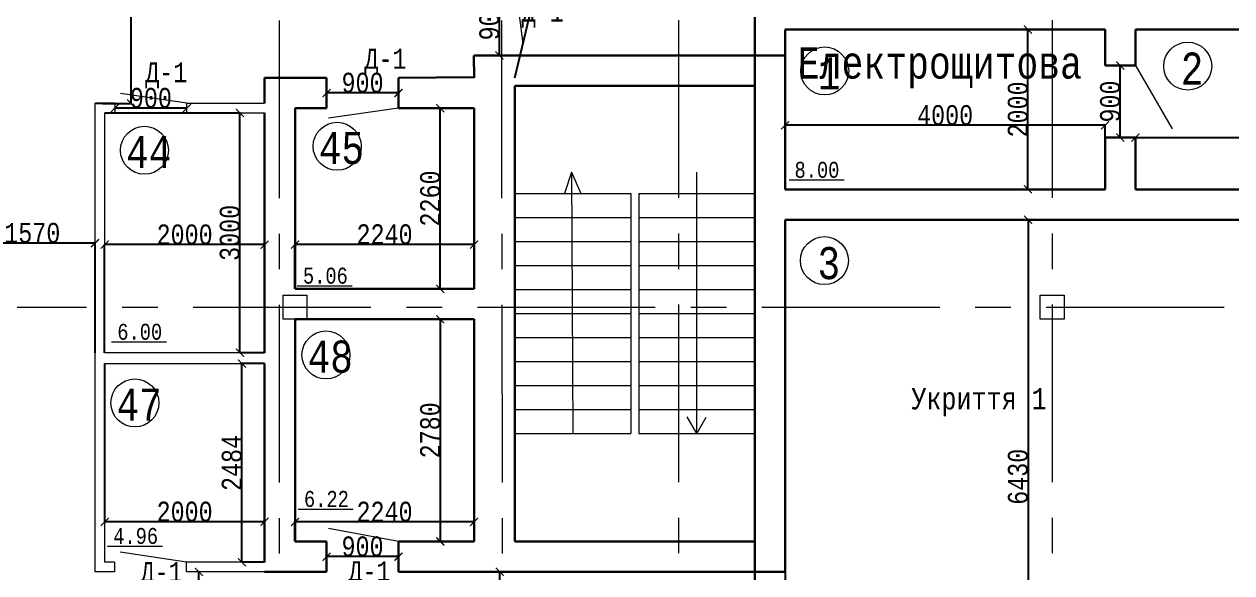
# Model space of a CAD drawing. Header units: millimetres. Extents: x -689206 to 4969298, y -1019800 to 703299.
# Drawn here: x 1072495 to 1087598, y -629699 to -622835 of the extents above; entities that cross this region are included whole.
import ezdxf

# ---------------------------------------------------------------- set-up
doc = ezdxf.new("R2010")
doc.units = ezdxf.units.MM
doc.linetypes.add('JIS_02_4.0', pattern=[5.5, 4, -1.5])
doc.linetypes.add('осеваяX2', pattern=[101.6, 63.5, -12.7, 12.7, -12.7])
for name, color, linetype, lineweight in [('ПЕРЕГОРОДКИ', 252, 'Continuous', 9), ('РАЗМЕРЫ', 7, 'Continuous', 9), ('сваи', 7, 'JIS_02_4.0', 30), ('стены', 7, 'Continuous', 20)]:
    doc.layers.add(name, color=color, linetype=linetype, lineweight=lineweight)
doc.layers.add('четотам', color=7, linetype='Continuous')
doc.styles.add('Аннотативный', font='isocteur.ttf', dxfattribs={"width": 0.7, "height": 250})
doc.dimstyles.new('Аннотативный', dxfattribs={"dimscale": 0, "dimtxt": 250, "dimasz": 100, "dimexe": 1.25, "dimexo": 0.625, "dimtad": 1, "dimdec": 0, "dimtxsty": 'Аннотативный', "dimblk": 'ARCHTICK', "dimcen": 2.5, "dimadec": 0, "dimazin": 0, "dimtfac": 1, "dimtdec": 0, "dimtmove": 0, "dimatfit": 3, "dimfxl": 1, "dimarcsym": 0})

# ---------------------------------------------------------------- blocks, each defined once
blk = doc.blocks.new('_ArchTick')
at = {"color": 0, "linetype": 'ByBlock', "const_width": 0.15}
blk.add_lwpolyline([(-0.5, -0.5), (0.5, 0.5)], dxfattribs=at)
blk = doc.blocks.new('*D5357')
at = {"layer": 'Defpoints', "color": 0, "lineweight": 30, "transparency": 16777216}
for p in [(1075219, -627082), (1075502, -627082), (1075502, -629566)]:
    blk.add_point(p, dxfattribs=at)
at = {"layer": 'стены', "color": 0, "lineweight": -2, "transparency": 16777216}
for p, q in [((1075502, -627082), (1075218, -627082)), ((1075219, -629566), (1075219, -627082)), ((1075502, -629566), (1075218, -629566))]:
    blk.add_line(p, q, dxfattribs=at)
at = {"layer": 'стены', "color": 0, "lineweight": -2, "transparency": 16777216, "xscale": 100, "yscale": 100, "zscale": 100}
for p, rotation in [((1075219, -627082), 90), ((1075219, -629566), 270)]:
    blk.add_blockref('_ArchTick', p, dxfattribs=dict(at, rotation=rotation))
at = {"layer": 'стены', "color": 0, "lineweight": 5, "transparency": 16777216, "insert": (1075093, -628324), "char_height": 250, "attachment_point": 5, "rotation": 90, "style": 'Аннотативный'}
blk.add_mtext('2484', dxfattribs=at)
blk = doc.blocks.new('*D5358')
at = {"layer": 'Defpoints', "color": 0, "lineweight": 30, "transparency": 16777216}
for p in [(1073630, -623946), (1075194, -623946), (1075502, -626946)]:
    blk.add_point(p, dxfattribs=at)
at = {"layer": 'стены', "color": 0, "lineweight": -2, "transparency": 16777216}
for p, q in [((1073631, -623946), (1075195, -623946)), ((1075194, -626946), (1075194, -623946)), ((1075502, -626946), (1075193, -626946))]:
    blk.add_line(p, q, dxfattribs=at)
at = {"layer": 'стены', "color": 0, "lineweight": -2, "transparency": 16777216, "xscale": 100, "yscale": 100, "zscale": 100}
for p, rotation in [((1075194, -623946), 90), ((1075194, -626946), 270)]:
    blk.add_blockref('_ArchTick', p, dxfattribs=dict(at, rotation=rotation))
at = {"layer": 'стены', "color": 0, "lineweight": 5, "transparency": 16777216, "insert": (1075068, -625446), "char_height": 250, "attachment_point": 5, "rotation": 90, "style": 'Аннотативный'}
blk.add_mtext('3000', dxfattribs=at)
blk = doc.blocks.new('*D5359')
at = {"layer": 'Defpoints', "color": 0, "lineweight": 30, "transparency": 16777216}
for p in [(1073502, -625593), (1073502, -626946), (1075502, -626946)]:
    blk.add_point(p, dxfattribs=at)
at = {"layer": 'стены', "color": 0, "lineweight": -2, "transparency": 16777216}
for p, q in [((1073502, -626945), (1073502, -625592)), ((1075502, -625593), (1073502, -625593)), ((1075502, -626945), (1075502, -625592))]:
    blk.add_line(p, q, dxfattribs=at)
at = {"layer": 'стены', "color": 0, "lineweight": -2, "transparency": 16777216, "xscale": 100, "yscale": 100, "zscale": 100, "rotation": 180}
blk.add_blockref('_ArchTick', (1073502, -625593), dxfattribs=at)
at = {"layer": 'стены', "color": 0, "lineweight": -2, "transparency": 16777216, "xscale": 100, "yscale": 100, "zscale": 100}
blk.add_blockref('_ArchTick', (1075502, -625593), dxfattribs=at)
at = {"layer": 'стены', "color": 0, "lineweight": 5, "transparency": 16777216, "insert": (1074502, -625468), "char_height": 250, "attachment_point": 5, "style": 'Аннотативный'}
blk.add_mtext('2000', dxfattribs=at)
blk = doc.blocks.new('*D5347')
at = {"layer": 'Defpoints', "color": 0, "lineweight": 30, "transparency": 16777216}
for p in [(1071812, -625574), (1071812, -626946), (1073382, -626946)]:
    blk.add_point(p, dxfattribs=at)
at = {"layer": 'стены', "color": 0, "lineweight": -2, "transparency": 16777216}
for p, q in [((1071812, -626945), (1071812, -625573)), ((1073382, -625574), (1071812, -625574)), ((1073382, -626945), (1073382, -625573))]:
    blk.add_line(p, q, dxfattribs=at)
at = {"layer": 'стены', "color": 0, "lineweight": -2, "transparency": 16777216, "xscale": 100, "yscale": 100, "zscale": 100, "rotation": 180}
blk.add_blockref('_ArchTick', (1071812, -625574), dxfattribs=at)
at = {"layer": 'стены', "color": 0, "lineweight": -2, "transparency": 16777216, "xscale": 100, "yscale": 100, "zscale": 100}
blk.add_blockref('_ArchTick', (1073382, -625574), dxfattribs=at)
at = {"layer": 'стены', "color": 0, "lineweight": 5, "transparency": 16777216, "insert": (1072597, -625448), "char_height": 250, "attachment_point": 5, "style": 'Аннотативный'}
blk.add_mtext('1570', dxfattribs=at)
blk = doc.blocks.new('*D5349')
at = {"layer": 'Defpoints', "color": 0, "lineweight": 30, "transparency": 16777216}
for p in [(1078442, -629686), (1078442, -629686), (1078442, -630586)]:
    blk.add_point(p, dxfattribs=at)
at = {"layer": 'стены', "color": 0, "lineweight": -2, "transparency": 16777216}
for p, q in [((1078442, -630586), (1078442, -629686)), ((1078443, -629686), (1078443, -629686)), ((1078443, -630586), (1078443, -630586))]:
    blk.add_line(p, q, dxfattribs=at)
at = {"layer": 'стены', "color": 0, "lineweight": -2, "transparency": 16777216, "xscale": 100, "yscale": 100, "zscale": 100}
for p, rotation in [((1078442, -629686), 90), ((1078442, -630586), 270)]:
    blk.add_blockref('_ArchTick', p, dxfattribs=dict(at, rotation=rotation))
at = {"layer": 'стены', "color": 0, "lineweight": 5, "transparency": 16777216, "insert": (1078317, -630136), "char_height": 250, "attachment_point": 5, "rotation": 90, "style": 'Аннотативный'}
blk.add_mtext('900', dxfattribs=at)
blk = doc.blocks.new('*D5365')
at = {"layer": 'Defpoints', "color": 0, "lineweight": 30, "transparency": 16777216}
for p in [(1074681, -629686), (1074681, -629686), (1074681, -633833)]:
    blk.add_point(p, dxfattribs=at)
at = {"layer": 'РАЗМЕРЫ', "color": 0, "lineweight": -2, "transparency": 16777216}
for p, q in [((1074681, -629686), (1074682, -629686)), ((1074681, -633833), (1074681, -629686)), ((1074681, -633833), (1074682, -633833))]:
    blk.add_line(p, q, dxfattribs=at)
at = {"layer": 'РАЗМЕРЫ', "color": 0, "lineweight": -2, "transparency": 16777216, "xscale": 100, "yscale": 100, "zscale": 100}
for p, rotation in [((1074681, -629686), 90), ((1074681, -633833), 270)]:
    blk.add_blockref('_ArchTick', p, dxfattribs=dict(at, rotation=rotation))
at = {"layer": 'РАЗМЕРЫ', "color": 0, "lineweight": 5, "transparency": 16777216, "insert": (1074555, -631759), "char_height": 250, "attachment_point": 5, "rotation": 90, "style": 'Аннотативный'}
blk.add_mtext('4147', dxfattribs=at)
blk = doc.blocks.new('*D5395')
at = {"layer": 'Defpoints', "color": 0, "lineweight": 30, "transparency": 16777216}
for p in [(1073474, -619076), (1073832, -619076), (1073474, -623826)]:
    blk.add_point(p, dxfattribs=at)
at = {"layer": 'ПЕРЕГОРОДКИ', "color": 0, "lineweight": -2, "transparency": 16777216}
for p, q in [((1073475, -619076), (1073833, -619076)), ((1073832, -623826), (1073832, -619076)), ((1073475, -623826), (1073833, -623826))]:
    blk.add_line(p, q, dxfattribs=at)
at = {"layer": 'ПЕРЕГОРОДКИ', "color": 0, "lineweight": -2, "transparency": 16777216, "xscale": 100, "yscale": 100, "zscale": 100}
for p, rotation in [((1073832, -619076), 90), ((1073832, -623826), 270)]:
    blk.add_blockref('_ArchTick', p, dxfattribs=dict(at, rotation=rotation))
at = {"layer": 'ПЕРЕГОРОДКИ', "color": 0, "lineweight": 5, "transparency": 16777216, "insert": (1073706, -621374), "char_height": 250, "attachment_point": 5, "rotation": 90, "style": 'Аннотативный'}
blk.add_mtext('4750', dxfattribs=at)
blk = doc.blocks.new('*D5420')
at = {"layer": 'Defpoints', "color": 0, "linetype": 'ByBlock', "lineweight": 30, "transparency": 16777216}
for p in [(1076277, -629496), (1076277, -629496), (1077177, -629496)]:
    blk.add_point(p, dxfattribs=at)
at = {"layer": 'ПЕРЕГОРОДКИ', "color": 0, "linetype": 'ByBlock', "lineweight": -2, "transparency": 16777216}
for p, q in [((1076277, -629495), (1076277, -629494)), ((1077177, -629496), (1076277, -629496)), ((1077177, -629495), (1077177, -629494))]:
    blk.add_line(p, q, dxfattribs=at)
at = {"layer": 'ПЕРЕГОРОДКИ', "color": 0, "linetype": 'ByBlock', "lineweight": -2, "transparency": 16777216, "xscale": 100, "yscale": 100, "zscale": 100, "rotation": 180}
blk.add_blockref('_ArchTick', (1076277, -629496), dxfattribs=at)
at = {"layer": 'ПЕРЕГОРОДКИ', "color": 0, "linetype": 'ByBlock', "lineweight": -2, "transparency": 16777216, "xscale": 100, "yscale": 100, "zscale": 100}
blk.add_blockref('_ArchTick', (1077177, -629496), dxfattribs=at)
at = {"layer": 'ПЕРЕГОРОДКИ', "color": 0, "linetype": 'ByBlock', "lineweight": 13, "transparency": 16777216, "insert": (1076727, -629370), "char_height": 250, "attachment_point": 5, "style": 'Аннотативный'}
blk.add_mtext('900', dxfattribs=at)
blk = doc.blocks.new('*D5421')
at = {"layer": 'Defpoints', "color": 0, "linetype": 'ByBlock', "lineweight": 30, "transparency": 16777216}
for p in [(1076277, -623696), (1076277, -623696), (1077177, -623696)]:
    blk.add_point(p, dxfattribs=at)
at = {"layer": 'ПЕРЕГОРОДКИ', "color": 0, "linetype": 'ByBlock', "lineweight": -2, "transparency": 16777216}
for p, q in [((1076277, -623695), (1076277, -623694)), ((1077177, -623696), (1076277, -623696)), ((1077177, -623695), (1077177, -623694))]:
    blk.add_line(p, q, dxfattribs=at)
at = {"layer": 'ПЕРЕГОРОДКИ', "color": 0, "linetype": 'ByBlock', "lineweight": -2, "transparency": 16777216, "xscale": 100, "yscale": 100, "zscale": 100, "rotation": 180}
blk.add_blockref('_ArchTick', (1076277, -623696), dxfattribs=at)
at = {"layer": 'ПЕРЕГОРОДКИ', "color": 0, "linetype": 'ByBlock', "lineweight": -2, "transparency": 16777216, "xscale": 100, "yscale": 100, "zscale": 100}
blk.add_blockref('_ArchTick', (1077177, -623696), dxfattribs=at)
at = {"layer": 'ПЕРЕГОРОДКИ', "color": 0, "linetype": 'ByBlock', "lineweight": 5, "transparency": 16777216, "insert": (1076727, -623570), "char_height": 250, "attachment_point": 5, "style": 'Аннотативный'}
blk.add_mtext('900', dxfattribs=at)
blk = doc.blocks.new('*D5386')
at = {"layer": 'Defpoints', "color": 0, "linetype": 'ByBlock', "lineweight": 30, "transparency": 16777216}
for p in [(1073502, -627082), (1075502, -627082), (1073502, -629061)]:
    blk.add_point(p, dxfattribs=at)
at = {"layer": 'РАЗМЕРЫ', "color": 0, "linetype": 'ByBlock', "lineweight": -2, "transparency": 16777216}
for p, q in [((1073502, -627082), (1073502, -629062)), ((1075502, -627082), (1075502, -629062)), ((1075502, -629061), (1073502, -629061))]:
    blk.add_line(p, q, dxfattribs=at)
at = {"layer": 'РАЗМЕРЫ', "color": 0, "linetype": 'ByBlock', "lineweight": -2, "transparency": 16777216, "xscale": 100, "yscale": 100, "zscale": 100, "rotation": 180}
blk.add_blockref('_ArchTick', (1073502, -629061), dxfattribs=at)
at = {"layer": 'РАЗМЕРЫ', "color": 0, "linetype": 'ByBlock', "lineweight": -2, "transparency": 16777216, "xscale": 100, "yscale": 100, "zscale": 100}
blk.add_blockref('_ArchTick', (1075502, -629061), dxfattribs=at)
at = {"layer": 'РАЗМЕРЫ', "color": 0, "linetype": 'ByBlock', "lineweight": 5, "transparency": 16777216, "insert": (1074502, -628935), "char_height": 250, "attachment_point": 5, "style": 'Аннотативный'}
blk.add_mtext('2000', dxfattribs=at)
blk = doc.blocks.new('*D5387')
at = {"layer": 'Defpoints', "color": 0, "linetype": 'ByBlock', "lineweight": 30, "transparency": 16777216}
for p in [(1073630, -623886), (1073630, -623886), (1074530, -623886)]:
    blk.add_point(p, dxfattribs=at)
at = {"layer": 'РАЗМЕРЫ', "color": 0, "linetype": 'ByBlock', "lineweight": -2, "transparency": 16777216}
for p, q in [((1073630, -623885), (1073630, -623884)), ((1074530, -623886), (1073630, -623886)), ((1074530, -623885), (1074530, -623884))]:
    blk.add_line(p, q, dxfattribs=at)
at = {"layer": 'РАЗМЕРЫ', "color": 0, "linetype": 'ByBlock', "lineweight": -2, "transparency": 16777216, "xscale": 100, "yscale": 100, "zscale": 100, "rotation": 180}
blk.add_blockref('_ArchTick', (1073630, -623886), dxfattribs=at)
at = {"layer": 'РАЗМЕРЫ', "color": 0, "linetype": 'ByBlock', "lineweight": -2, "transparency": 16777216, "xscale": 100, "yscale": 100, "zscale": 100}
blk.add_blockref('_ArchTick', (1074530, -623886), dxfattribs=at)
at = {"layer": 'РАЗМЕРЫ', "color": 0, "linetype": 'ByBlock', "lineweight": 5, "transparency": 16777216, "insert": (1074080, -623760), "char_height": 250, "attachment_point": 5, "style": 'Аннотативный'}
blk.add_mtext('900', dxfattribs=at)
blk = doc.blocks.new('*D5449')
at = {"layer": 'Defpoints', "color": 0, "linetype": 'ByBlock', "lineweight": 30, "ltscale": 35, "transparency": 16777216}
for p in [(1078439, -622326), (1078509, -622326), (1078469, -623226)]:
    blk.add_point(p, dxfattribs=at)
at = {"layer": 'сваи', "color": 0, "linetype": 'ByBlock', "lineweight": -2, "ltscale": 35, "transparency": 16777216}
for p, q in [((1078509, -622326), (1078438, -622326)), ((1078439, -623226), (1078439, -622326)), ((1078469, -623226), (1078438, -623226))]:
    blk.add_line(p, q, dxfattribs=at)
at = {"layer": 'сваи', "color": 0, "linetype": 'ByBlock', "lineweight": -2, "ltscale": 35, "transparency": 16777216, "xscale": 100, "yscale": 100, "zscale": 100}
for p, rotation in [((1078439, -622326), 90), ((1078439, -623226), 270)]:
    blk.add_blockref('_ArchTick', p, dxfattribs=dict(at, rotation=rotation))
at = {"layer": 'сваи', "color": 0, "linetype": 'ByBlock', "lineweight": 5, "ltscale": 35, "transparency": 16777216, "insert": (1078314, -622776), "char_height": 250, "attachment_point": 5, "rotation": 90, "style": 'Аннотативный'}
blk.add_mtext('900', dxfattribs=at)
blk = doc.blocks.new('*D5452')
at = {"layer": 'Defpoints', "color": 0, "linetype": 'ByBlock', "lineweight": 30, "ltscale": 35, "transparency": 16777216}
for p in [(1077699, -623886), (1078122, -623886), (1078122, -626146)]:
    blk.add_point(p, dxfattribs=at)
at = {"layer": 'РАЗМЕРЫ', "color": 0, "linetype": 'ByBlock', "lineweight": -2, "ltscale": 35, "transparency": 16777216}
for p, q in [((1078122, -623886), (1077698, -623886)), ((1077699, -626146), (1077699, -623886)), ((1078122, -626146), (1077698, -626146))]:
    blk.add_line(p, q, dxfattribs=at)
at = {"layer": 'РАЗМЕРЫ', "color": 0, "linetype": 'ByBlock', "lineweight": -2, "ltscale": 35, "transparency": 16777216, "xscale": 100, "yscale": 100, "zscale": 100}
for p, rotation in [((1077699, -623886), 90), ((1077699, -626146), 270)]:
    blk.add_blockref('_ArchTick', p, dxfattribs=dict(at, rotation=rotation))
at = {"layer": 'РАЗМЕРЫ', "color": 0, "linetype": 'ByBlock', "lineweight": 5, "ltscale": 35, "transparency": 16777216, "insert": (1077574, -625016), "char_height": 250, "attachment_point": 5, "rotation": 90, "style": 'Аннотативный'}
blk.add_mtext('2260', dxfattribs=at)
blk = doc.blocks.new('*D5453')
at = {"layer": 'Defpoints', "color": 0, "linetype": 'ByBlock', "lineweight": 30, "ltscale": 35, "transparency": 16777216}
for p in [(1075882, -625592), (1075882, -626146), (1078122, -626146)]:
    blk.add_point(p, dxfattribs=at)
at = {"layer": 'РАЗМЕРЫ', "color": 0, "linetype": 'ByBlock', "lineweight": -2, "ltscale": 35, "transparency": 16777216}
for p, q in [((1075882, -626145), (1075882, -625591)), ((1078122, -625592), (1075882, -625592)), ((1078122, -626145), (1078122, -625591))]:
    blk.add_line(p, q, dxfattribs=at)
at = {"layer": 'РАЗМЕРЫ', "color": 0, "linetype": 'ByBlock', "lineweight": -2, "ltscale": 35, "transparency": 16777216, "xscale": 100, "yscale": 100, "zscale": 100, "rotation": 180}
blk.add_blockref('_ArchTick', (1075882, -625592), dxfattribs=at)
at = {"layer": 'РАЗМЕРЫ', "color": 0, "linetype": 'ByBlock', "lineweight": -2, "ltscale": 35, "transparency": 16777216, "xscale": 100, "yscale": 100, "zscale": 100}
blk.add_blockref('_ArchTick', (1078122, -625592), dxfattribs=at)
at = {"layer": 'РАЗМЕРЫ', "color": 0, "linetype": 'ByBlock', "lineweight": 5, "ltscale": 35, "transparency": 16777216, "insert": (1077002, -625466), "char_height": 250, "attachment_point": 5, "style": 'Аннотативный'}
blk.add_mtext('2240', dxfattribs=at)
blk = doc.blocks.new('*D5454')
at = {"layer": 'Defpoints', "color": 0, "linetype": 'ByBlock', "lineweight": 30, "ltscale": 35, "transparency": 16777216}
for p in [(1075882, -629062), (1075882, -629306), (1078122, -629306)]:
    blk.add_point(p, dxfattribs=at)
at = {"layer": 'РАЗМЕРЫ', "color": 0, "linetype": 'ByBlock', "lineweight": -2, "ltscale": 35, "transparency": 16777216}
for p, q in [((1075882, -629305), (1075882, -629061)), ((1078122, -629062), (1075882, -629062)), ((1078122, -629305), (1078122, -629061))]:
    blk.add_line(p, q, dxfattribs=at)
at = {"layer": 'РАЗМЕРЫ', "color": 0, "linetype": 'ByBlock', "lineweight": -2, "ltscale": 35, "transparency": 16777216, "xscale": 100, "yscale": 100, "zscale": 100, "rotation": 180}
blk.add_blockref('_ArchTick', (1075882, -629062), dxfattribs=at)
at = {"layer": 'РАЗМЕРЫ', "color": 0, "linetype": 'ByBlock', "lineweight": -2, "ltscale": 35, "transparency": 16777216, "xscale": 100, "yscale": 100, "zscale": 100}
blk.add_blockref('_ArchTick', (1078122, -629062), dxfattribs=at)
at = {"layer": 'РАЗМЕРЫ', "color": 0, "linetype": 'ByBlock', "lineweight": 5, "ltscale": 35, "transparency": 16777216, "insert": (1077002, -628936), "char_height": 250, "attachment_point": 5, "style": 'Аннотативный'}
blk.add_mtext('2240', dxfattribs=at)
blk = doc.blocks.new('*D5455')
at = {"layer": 'Defpoints', "color": 0, "linetype": 'ByBlock', "lineweight": 30, "ltscale": 35, "transparency": 16777216}
for p in [(1078122, -626526), (1077699, -629306), (1078122, -629306)]:
    blk.add_point(p, dxfattribs=at)
at = {"layer": 'РАЗМЕРЫ', "color": 0, "linetype": 'ByBlock', "lineweight": -2, "ltscale": 35, "transparency": 16777216}
for p, q in [((1078122, -626526), (1077698, -626526)), ((1077699, -626526), (1077699, -629306)), ((1078122, -629306), (1077698, -629306))]:
    blk.add_line(p, q, dxfattribs=at)
at = {"layer": 'РАЗМЕРЫ', "color": 0, "linetype": 'ByBlock', "lineweight": -2, "ltscale": 35, "transparency": 16777216, "xscale": 100, "yscale": 100, "zscale": 100}
for p, rotation in [((1077699, -626526), 90), ((1077699, -629306), 270)]:
    blk.add_blockref('_ArchTick', p, dxfattribs=dict(at, rotation=rotation))
at = {"layer": 'РАЗМЕРЫ', "color": 0, "linetype": 'ByBlock', "lineweight": 5, "ltscale": 35, "transparency": 16777216, "insert": (1077574, -627916), "char_height": 250, "attachment_point": 5, "rotation": 90, "style": 'Аннотативный'}
blk.add_mtext('2780', dxfattribs=at)
blk = doc.blocks.new('*D5514')
at = {"layer": 'Defpoints', "color": 0, "lineweight": 5, "ltscale": 35, "transparency": 16777216}
for p in [(1086634, -625282), (1085050, -631712), (1086634, -631712)]:
    blk.add_point(p, dxfattribs=at)
at = {"layer": 'РАЗМЕРЫ', "color": 0, "lineweight": -2, "ltscale": 35, "transparency": 16777216}
for p, q in [((1086633, -625282), (1085048, -625282)), ((1085050, -625282), (1085050, -631712)), ((1086633, -631712), (1085048, -631712))]:
    blk.add_line(p, q, dxfattribs=at)
at = {"layer": 'РАЗМЕРЫ', "color": 0, "lineweight": -2, "ltscale": 35, "transparency": 16777216, "xscale": 100, "yscale": 100, "zscale": 100}
for p, rotation in [((1085050, -625282), 90), ((1085050, -631712), 270)]:
    blk.add_blockref('_ArchTick', p, dxfattribs=dict(at, rotation=rotation))
at = {"layer": 'РАЗМЕРЫ', "color": 0, "lineweight": 5, "ltscale": 35, "transparency": 16777216, "insert": (1084924, -628497), "char_height": 250, "attachment_point": 5, "rotation": 90, "style": 'Аннотативный'}
blk.add_mtext('6430', dxfattribs=at)
blk = doc.blocks.new('*D5515')
at = {"layer": 'Defpoints', "color": 0, "lineweight": 5, "ltscale": 35, "transparency": 16777216}
for p in [(1082012, -628813), (1089512, -628813), (1082012, -630833)]:
    blk.add_point(p, dxfattribs=at)
at = {"layer": 'РАЗМЕРЫ', "color": 0, "lineweight": -2, "ltscale": 35, "transparency": 16777216}
for p, q in [((1082012, -628814), (1082012, -630835)), ((1089512, -628814), (1089512, -630835)), ((1089512, -630833), (1082012, -630833))]:
    blk.add_line(p, q, dxfattribs=at)
at = {"layer": 'РАЗМЕРЫ', "color": 0, "lineweight": -2, "ltscale": 35, "transparency": 16777216, "xscale": 100, "yscale": 100, "zscale": 100, "rotation": 180}
blk.add_blockref('_ArchTick', (1082012, -630833), dxfattribs=at)
at = {"layer": 'РАЗМЕРЫ', "color": 0, "lineweight": -2, "ltscale": 35, "transparency": 16777216, "xscale": 100, "yscale": 100, "zscale": 100}
blk.add_blockref('_ArchTick', (1089512, -630833), dxfattribs=at)
at = {"layer": 'РАЗМЕРЫ', "color": 0, "lineweight": 5, "ltscale": 35, "transparency": 16777216, "insert": (1085762, -630708), "char_height": 250, "attachment_point": 5, "style": 'Аннотативный'}
blk.add_mtext('7500', dxfattribs=at)
blk = doc.blocks.new('*D5516')
at = {"layer": 'Defpoints', "color": 0, "lineweight": 5, "ltscale": 35, "transparency": 16777216}
for p in [(1085048, -622902), (1085060, -622902), (1085060, -624902)]:
    blk.add_point(p, dxfattribs=at)
at = {"layer": 'РАЗМЕРЫ', "color": 0, "lineweight": -2, "ltscale": 35, "transparency": 16777216}
for p, q in [((1085059, -622902), (1085047, -622902)), ((1085048, -624902), (1085048, -622902)), ((1085059, -624902), (1085047, -624902))]:
    blk.add_line(p, q, dxfattribs=at)
at = {"layer": 'РАЗМЕРЫ', "color": 0, "lineweight": -2, "ltscale": 35, "transparency": 16777216, "xscale": 100, "yscale": 100, "zscale": 100}
for p, rotation in [((1085048, -622902), 90), ((1085048, -624902), 270)]:
    blk.add_blockref('_ArchTick', p, dxfattribs=dict(at, rotation=rotation))
at = {"layer": 'РАЗМЕРЫ', "color": 0, "lineweight": 5, "ltscale": 35, "transparency": 16777216, "insert": (1084923, -623902), "char_height": 250, "attachment_point": 5, "rotation": 90, "style": 'Аннотативный'}
blk.add_mtext('2000', dxfattribs=at)
blk = doc.blocks.new('*D5517')
at = {"layer": 'Defpoints', "color": 0, "lineweight": 5, "ltscale": 35, "transparency": 16777216}
for p in [(1082012, -624100), (1082012, -624902), (1086012, -624902)]:
    blk.add_point(p, dxfattribs=at)
at = {"layer": 'РАЗМЕРЫ', "color": 0, "lineweight": -2, "ltscale": 35, "transparency": 16777216}
for p, q in [((1082012, -624901), (1082012, -624099)), ((1086012, -624100), (1082012, -624100)), ((1086012, -624901), (1086012, -624099))]:
    blk.add_line(p, q, dxfattribs=at)
at = {"layer": 'РАЗМЕРЫ', "color": 0, "lineweight": -2, "ltscale": 35, "transparency": 16777216, "xscale": 100, "yscale": 100, "zscale": 100, "rotation": 180}
blk.add_blockref('_ArchTick', (1082012, -624100), dxfattribs=at)
at = {"layer": 'РАЗМЕРЫ', "color": 0, "lineweight": -2, "ltscale": 35, "transparency": 16777216, "xscale": 100, "yscale": 100, "zscale": 100}
blk.add_blockref('_ArchTick', (1086012, -624100), dxfattribs=at)
at = {"layer": 'РАЗМЕРЫ', "color": 0, "lineweight": 5, "ltscale": 35, "transparency": 16777216, "insert": (1084012, -623975), "char_height": 250, "attachment_point": 5, "style": 'Аннотативный'}
blk.add_mtext('4000', dxfattribs=at)
blk = doc.blocks.new('*D5518')
at = {"layer": 'Defpoints', "color": 0, "lineweight": 5, "ltscale": 35, "transparency": 16777216}
for p in [(1098258, -623353), (1086392, -624253), (1098258, -624253)]:
    blk.add_point(p, dxfattribs=at)
at = {"layer": 'РАЗМЕРЫ', "color": 0, "lineweight": -2, "ltscale": 35, "transparency": 16777216}
for p, q in [((1098258, -623354), (1098258, -624255)), ((1086392, -624253), (1086392, -624252)), ((1086392, -624253), (1098258, -624253))]:
    blk.add_line(p, q, dxfattribs=at)
at = {"layer": 'РАЗМЕРЫ', "color": 0, "lineweight": -2, "ltscale": 35, "transparency": 16777216, "xscale": 100, "yscale": 100, "zscale": 100, "rotation": 180}
blk.add_blockref('_ArchTick', (1086392, -624253), dxfattribs=at)
at = {"layer": 'РАЗМЕРЫ', "color": 0, "lineweight": -2, "ltscale": 35, "transparency": 16777216, "xscale": 100, "yscale": 100, "zscale": 100}
blk.add_blockref('_ArchTick', (1098258, -624253), dxfattribs=at)
at = {"layer": 'РАЗМЕРЫ', "color": 0, "lineweight": 5, "ltscale": 35, "transparency": 16777216, "insert": (1092325, -624128), "char_height": 250, "attachment_point": 5, "style": 'Аннотативный'}
blk.add_mtext('11870', dxfattribs=at)
blk = doc.blocks.new('*D5536')
at = {"layer": 'Defpoints', "color": 0, "lineweight": 5, "ltscale": 35, "transparency": 16777216}
for p in [(1086202, -623353), (1086202, -623353), (1086202, -624253)]:
    blk.add_point(p, dxfattribs=at)
at = {"layer": 'РАЗМЕРЫ', "color": 0, "lineweight": -2, "ltscale": 35, "transparency": 16777216}
for p, q in [((1086202, -623353), (1086201, -623353)), ((1086202, -624253), (1086202, -623353)), ((1086202, -624253), (1086201, -624253))]:
    blk.add_line(p, q, dxfattribs=at)
at = {"layer": 'РАЗМЕРЫ', "color": 0, "lineweight": -2, "ltscale": 35, "transparency": 16777216, "xscale": 100, "yscale": 100, "zscale": 100}
for p, rotation in [((1086202, -623353), 90), ((1086202, -624253), 270)]:
    blk.add_blockref('_ArchTick', p, dxfattribs=dict(at, rotation=rotation))
at = {"layer": 'РАЗМЕРЫ', "color": 0, "lineweight": 5, "ltscale": 35, "transparency": 16777216, "insert": (1086077, -623803), "char_height": 250, "attachment_point": 5, "rotation": 90, "style": 'Аннотативный'}
blk.add_mtext('900', dxfattribs=at)

msp = doc.modelspace()

# ---------------------------------------------------------------- linework, layer by layer
at = {"layer": 'ПЕРЕГОРОДКИ', "color": 152, "linetype": 'ByBlock', "lineweight": 9, "true_color": 0x2776bb}
for p, q in [((1074529.9, -623825.6), (1073698.3, -623701.6)), ((1077177.3, -623885.6), (1076299.9, -624010.4)), ((1077177.3, -629305.6), (1076301.5, -629145)), ((1074526.9, -629565.6), (1073695.2, -629441.6))]:
    msp.add_line(p, q, dxfattribs=at)
at = {"layer": 'ПЕРЕГОРОДКИ', "color": 152, "linetype": 'ByBlock', "lineweight": 13, "true_color": 0x2776bb}
for p, q in [((1073629.9, -623825.6), (1073629.9, -623945.6)), ((1074529.9, -623945.6), (1074529.9, -623825.6)), ((1073626.9, -629565.6), (1073626.9, -629685.6)), ((1074526.9, -629685.6), (1074526.9, -629565.6))]:
    msp.add_line(p, q, dxfattribs=at)
at = {"layer": 'РАЗМЕРЫ', "color": 152, "linetype": 'осеваяX2', "lineweight": 5, "ltscale": 35, "true_color": 0x2776bb}
for p, q in [((1075682.2, -605010.3), (1075682.2, -654848)), ((1078434.3, -605010.3), (1078514.4, -654848)), ((1080678.3, -605006.7), (1080678.3, -654848)), ((1085352.3, -605006.7), (1085352.3, -654848)), ((1056829.5, -626375.7), (1123882.2, -626375.7))]:
    msp.add_line(p, q, dxfattribs=at)
at = {"layer": 'РАЗМЕРЫ', "lineweight": 30, "ltscale": 35}
for p, q in [((1081632.2, -632092), (1081632.2, -619142.1)), ((1081632.2, -632092), (1081632.2, -619522.1)), ((1086012.2, -622902.1), (1082012.2, -622902.1)), ((1082012.2, -622902.1), (1082012.2, -624902.1)), ((1086012.2, -623353.5), (1086012.2, -622902.1)), ((1086392.2, -623353.5), (1086392.2, -622902.1)), ((1086392.2, -623353.5), (1086012.2, -623353.5)), ((1086012.2, -624902.1), (1086012.2, -624253.5)), ((1086012.2, -624253.5), (1086392.2, -624253.5)), ((1086392.2, -624902.1), (1086392.2, -624253.5)), ((1086012.2, -624902.1), (1082012.2, -624902.1)), ((1086392.2, -624902.1), (1089700, -624902.1)), ((1086392.2, -625282.1), (1082012.2, -625282.1)), ((1082012.2, -625282.1), (1082012.2, -625952)), ((1082012.2, -625282.1), (1089512.2, -625282.1)), ((1086392.2, -625282.1), (1089512.2, -625282.1)), ((1082012.2, -626332), (1082012.2, -629332)), ((1082012.2, -626332), (1082012.2, -629332))]:
    msp.add_line(p, q, dxfattribs=at)
at = {"layer": 'РАЗМЕРЫ', "linetype": 'ByBlock', "lineweight": 30}
msp.add_line((1090672.2, -622902.1), (1086392.2, -622902.1), dxfattribs=at)
at = {"layer": 'РАЗМЕРЫ', "color": 152, "lineweight": 30, "ltscale": 150, "true_color": 0x2776bb}
for p, q in [((1082012.2, -623225.6), (1078629.5, -623225.6)), ((1082012.2, -623605.6), (1082012.2, -623225.6)), ((1081632.2, -623605.6), (1078632.2, -623605.6))]:
    msp.add_line(p, q, dxfattribs=at)
at = {"layer": 'РАЗМЕРЫ', "lineweight": 5, "ltscale": 35}
msp.add_line((1086392.2, -623353.5), (1086849.7, -624146), dxfattribs=at)
at = {"layer": 'РАЗМЕРЫ', "color": 152, "linetype": 'ByBlock', "lineweight": 20, "true_color": 0x2776bb}
for p, q in [((1078632.2, -623605.6), (1081632.2, -623605.6)), ((1078632.2, -623605.6), (1078632.2, -624955.6)), ((1081632.2, -624955.6), (1081632.2, -623605.6)), ((1078632.2, -624955.6), (1078632.2, -627955.6)), ((1081632.2, -625255.6), (1081632.2, -624955.6)), ((1081632.2, -624955.6), (1081632.2, -627955.6)), ((1078632.2, -627955.6), (1078632.2, -629305.6)), ((1081632.2, -629305.6), (1081632.2, -627955.6)), ((1078632.2, -629305.6), (1079663.6, -629305.6)), ((1078632.2, -629305.6), (1081632.2, -629305.6))]:
    msp.add_line(p, q, dxfattribs=at)
at = {"layer": 'РАЗМЕРЫ', "color": 152, "linetype": 'ByBlock', "lineweight": 30, "true_color": 0x2776bb}
for p, q in [((1081632.2, -623605.6), (1081632.2, -629305.6)), ((1082012.2, -624902.1), (1082012.2, -623605.6)), ((1082012.2, -629685.6), (1082012.2, -625282.1)), ((1078632.2, -629685.6), (1081632.2, -629685.6)), ((1081632.2, -629685.6), (1082012.2, -629685.6))]:
    msp.add_line(p, q, dxfattribs=at)
at = {"layer": 'РАЗМЕРЫ', "color": 152, "linetype": 'ByBlock', "lineweight": 15, "true_color": 0x2776bb}
for p, q in [((1079341.7, -624686.9), (1079253.2, -624955.6)), ((1079341.7, -624686.9), (1079357.2, -627955.6)), ((1079341.7, -624686.9), (1079456.2, -624955.6)), ((1080907.2, -627955.6), (1080907.2, -624686.9)), ((1078632.2, -624955.6), (1080082.2, -624955.6)), ((1080082.2, -624955.6), (1080082.2, -627955.6)), ((1080182.2, -624955.6), (1081632.2, -624955.6)), ((1080182.2, -624955.6), (1080182.2, -627955.6)), ((1078632.2, -625255.6), (1080082.2, -625255.6)), ((1080182.2, -625255.6), (1081632.2, -625255.6)), ((1078632.2, -625555.6), (1080082.2, -625555.6)), ((1080182.2, -625555.6), (1081632.2, -625555.6)), ((1078632.2, -625855.6), (1080082.2, -625855.6)), ((1080182.2, -625855.6), (1081632.2, -625855.6)), ((1078632.2, -626155.6), (1080082.2, -626155.6)), ((1080182.2, -626155.6), (1081632.2, -626155.6)), ((1078632.2, -626455.6), (1080082.2, -626455.6)), ((1080182.2, -626455.6), (1081632.2, -626455.6)), ((1078632.2, -626755.6), (1080082.2, -626755.6)), ((1080182.2, -626755.6), (1081632.2, -626755.6)), ((1078632.2, -627055.6), (1080082.2, -627055.6)), ((1080182.2, -627055.6), (1081632.2, -627055.6)), ((1078632.2, -627355.6), (1080082.2, -627355.6)), ((1080182.2, -627355.6), (1081632.2, -627355.6)), ((1078632.2, -627655.6), (1080082.2, -627655.6)), ((1080182.2, -627655.6), (1081632.2, -627655.6)), ((1080907.2, -627955.6), (1080786.2, -627746.1)), ((1080907.2, -627955.6), (1081026, -627749.8)), ((1078632.2, -627955.6), (1080082.2, -627955.6)), ((1080182.2, -627955.6), (1081632.2, -627955.6))]:
    msp.add_line(p, q, dxfattribs=at)
at = {"layer": 'РАЗМЕРЫ'}
msp.add_line((1082060.8, -624781.4), (1082750.1, -624781.4), dxfattribs=at)
at = {"layer": 'РАЗМЕРЫ', "color": 152, "true_color": 0x2776bb}
for p, q in [((1075908, -626108.5), (1076597.2, -626108.5)), ((1073586.3, -626810.1), (1074275.5, -626810.1)), ((1075921.1, -628901.2), (1076610.3, -628901.2)), ((1073535.5, -629364.3), (1074224.8, -629364.3))]:
    msp.add_line(p, q, dxfattribs=at)
at = {"layer": 'сваи', "color": 152, "linetype": 'ByBlock', "lineweight": 9, "ltscale": 35, "true_color": 0x2776bb}
msp.add_line((1078632.2, -622325.6), (1078733.2, -623078.6), dxfattribs=at)
at = {"layer": 'сваи', "color": 152, "linetype": 'ByBlock', "lineweight": 30, "ltscale": 35, "true_color": 0x2776bb}
for p, q in [((1078119.5, -623225.6), (1078122.2, -623505.6)), ((1078629.5, -623225.6), (1078122.2, -623225.6))]:
    msp.add_line(p, q, dxfattribs=at)
at = {"layer": 'стены', "color": 152, "lineweight": 25, "true_color": 0x2776bb}
for p, q in [((1078632.2, -623505.6), (1078834.1, -622651.5)), ((1073382.2, -623825.6), (1073629.9, -623825.6)), ((1073502.2, -623945.6), (1073629.9, -623945.6))]:
    msp.add_line(p, q, dxfattribs=at)
at = {"layer": 'стены', "color": 152, "lineweight": 30, "true_color": 0x2776bb}
for p, q in [((1075502.2, -623825.6), (1075502.2, -623505.6)), ((1076277.3, -623505.6), (1075502.2, -623505.6)), ((1076277.3, -623505.6), (1076277.3, -623885.6)), ((1078122.1, -623496.5), (1077177.3, -623505.6)), ((1077177.3, -623885.6), (1077177.3, -623505.6)), ((1078632.2, -623605.6), (1078632.2, -629305.6)), ((1075882.2, -626145.7), (1075882.2, -623885.6)), ((1076277.3, -623885.6), (1075882.2, -623885.6)), ((1078122.2, -623885.6), (1077177.3, -623885.6)), ((1078122.2, -626145.7), (1078122.2, -623885.6)), ((1075502.2, -626945.6), (1075502.2, -623945.6)), ((1075882.2, -626145.7), (1078122.2, -626145.7)), ((1075882.2, -629305.6), (1075882.2, -626525.7)), ((1075882.2, -626525.7), (1078122.2, -626525.7)), ((1078122.2, -629305.6), (1078122.2, -626525.7)), ((1075502.2, -629565.6), (1075502.2, -627081.7)), ((1076277.3, -629305.6), (1075882.2, -629305.6)), ((1076277.3, -629305.6), (1076277.3, -629685.6)), ((1078122.2, -629305.6), (1077177.3, -629305.6)), ((1077177.3, -629685.6), (1077177.3, -629305.6)), ((1081632.2, -629305.6), (1078632.2, -629305.6)), ((1076277.3, -629685.6), (1075502.2, -629685.6)), ((1078252.2, -629685.6), (1077177.3, -629685.6)), ((1078252.2, -629685.6), (1078632.2, -629685.6))]:
    msp.add_line(p, q, dxfattribs=at)
at = {"layer": 'стены', "color": 152, "lineweight": 13, "true_color": 0x2776bb}
for p, q in [((1073382.2, -626945.6), (1073382.2, -623825.6)), ((1074529.9, -623825.6), (1075502.2, -623825.6)), ((1073502.2, -626945.6), (1073502.2, -623945.6)), ((1074529.9, -623945.6), (1075502.2, -623945.6)), ((1073382.2, -629685.6), (1073382.2, -626945.6)), ((1075502.2, -626945.6), (1073502.2, -626945.6)), ((1073502.2, -629565.6), (1073502.2, -627081.7)), ((1073502.2, -627081.7), (1075502.2, -627081.7)), ((1073626.9, -629565.6), (1073502.2, -629565.6)), ((1075502.2, -629565.6), (1074526.9, -629565.6)), ((1073626.9, -629685.6), (1073382.2, -629685.6)), ((1075502.2, -629685.6), (1074526.9, -629685.6))]:
    msp.add_line(p, q, dxfattribs=at)
at = {"layer": 'стены', "color": 152, "lineweight": 20, "true_color": 0x2776bb}
for points in [[(1075732.2, -626225.7), (1076032.2, -626225.7), (1076032.2, -626525.7), (1075732.2, -626525.7)], [(1085202.3, -626225.7), (1085502.3, -626225.7), (1085502.3, -626525.7), (1085202.3, -626525.7)]]:
    msp.add_lwpolyline(points, close=True, dxfattribs=at)
at = {"layer": 'четотам', "lineweight": 13}
for centre in [(1082506.2, -623421), (1087045.5, -623360.2), (1082502.8, -625793.4)]:
    msp.add_circle(centre, 300, dxfattribs=at)
at = {"layer": 'четотам', "color": 152, "lineweight": 13, "true_color": 0x2776bb}
for centre in [(1073999.5, -624413.3), (1076409.5, -624363.3), (1076269.5, -626973.3), (1073879.5, -627573.3)]:
    msp.add_circle(centre, 300, dxfattribs=at)

# ---------------------------------------------------------------- texts
at = {"layer": 'РАЗМЕРЫ', "color": 152, "lineweight": 20, "ltscale": 150, "true_color": 0x2776bb, "char_height": 250, "width": 922.913, "attachment_point": 1, "style": 'Аннотативный'}
for insert in [(1078716.5, -622553.5), (1076749.5, -623142.8), (1074009.5, -623312.8), (1073949.5, -629562.8), (1076549.5, -629552.8)]:
    msp.add_mtext('Д-1', dxfattribs=dict(at, insert=insert))
at = {"layer": 'РАЗМЕРЫ', "color": 18, "lineweight": 13, "true_color": 0x000000, "attachment_point": 1, "style": 'Аннотативный'}
for s, insert, char_height, width in [('Електрощитова', (1082169.2, -623126.3), 389.779, 6593.194), ('Укриття 1', (1083590.1, -627386.4), 268.05, 4534.097)]:
    msp.add_mtext(s, dxfattribs=dict(at, insert=insert, char_height=char_height, width=width))
at = {"layer": 'РАЗМЕРЫ', "lineweight": 13, "ltscale": 150, "char_height": 401.1, "width": 1460, "attachment_point": 1, "style": 'Аннотативный'}
for s, insert in [('1', (1082420.4, -623251.2)), ('2', (1086959.6, -623190.4)), ('3', (1082417, -625623.6))]:
    msp.add_mtext(s, dxfattribs=dict(at, insert=insert))
at = {"layer": 'РАЗМЕРЫ', "color": 152, "lineweight": 13, "ltscale": 150, "true_color": 0x2776bb, "char_height": 401.1, "width": 1460, "attachment_point": 1, "style": 'Аннотативный'}
for s, insert in [('45', (1076181.5, -624183.4)), ('44', (1073771.5, -624233.4)), ('48', (1076041.5, -626793.4)), ('47', (1073651.5, -627393.4))]:
    msp.add_mtext(s, dxfattribs=dict(at, insert=insert))
at = {"layer": 'РАЗМЕРЫ', "insert": (1082129.1, -624557.4), "char_height": 200, "width": 656.117, "attachment_point": 1, "style": 'Аннотативный'}
msp.add_mtext('8.00', dxfattribs=at)
at = {"layer": 'РАЗМЕРЫ', "color": 152, "true_color": 0x2776bb, "char_height": 200, "width": 656.117, "attachment_point": 1, "style": 'Аннотативный'}
for s, insert in [('5.06', (1075981.6, -625881.5)), ('6.00', (1073659.9, -626583.1)), ('6.22', (1075994.6, -628674.2)), ('4.96', (1073609.1, -629137.3))]:
    msp.add_mtext(s, dxfattribs=dict(at, insert=insert))

# ---------------------------------------------------------------- dimensions: what is measured, and where the dimension line sits
at = {"layer": 'ПЕРЕГОРОДКИ', "color": 152, "lineweight": 5, "true_color": 0x2776bb}
dim = msp.add_linear_dim(base=(1073831.8, -619075.7), p1=(1073474.4, -623825.6), p2=(1073474.4, -619075.7), angle=90, dimstyle='Аннотативный', dxfattribs=at)
dim.commit()
dim.dimension.update_dxf_attribs({"geometry": '*D5395', "text_midpoint": (1073831.8, -621373.8), "dimtype": 161})
at = {"layer": 'ПЕРЕГОРОДКИ', "color": 152, "linetype": 'ByBlock', "lineweight": 5, "true_color": 0x2776bb}
dim = msp.add_linear_dim(base=(1076277.3, -623695.6), p1=(1077177.3, -623695.6), p2=(1076277.3, -623695.6), dimstyle='Аннотативный', dxfattribs=at)
dim.commit()
dim.dimension.update_dxf_attribs({"geometry": '*D5421', "text_midpoint": (1076727.3, -623570)})
at = {"layer": 'ПЕРЕГОРОДКИ', "color": 152, "linetype": 'ByBlock', "lineweight": 13, "true_color": 0x2776bb}
dim = msp.add_linear_dim(base=(1076277.3, -629495.6), p1=(1077177.3, -629495.6), p2=(1076277.3, -629495.6), dimstyle='Аннотативный', dxfattribs=at)
dim.commit()
dim.dimension.update_dxf_attribs({"geometry": '*D5420', "text_midpoint": (1076727.3, -629370)})
at = {"layer": 'РАЗМЕРЫ', "lineweight": 5, "ltscale": 35}
for base, p1, p2, picture, middle in [((1085048.3, -622902.1), (1085059.7, -624902.1), (1085059.7, -622902.1), '*D5516', (1084922.7, -623902.1)), ((1086202.2, -623353.5), (1086202.2, -624253.5), (1086202.2, -623353.5), '*D5536', (1086076.6, -623803.5)), ((1085049.6, -631712), (1086633.8, -625282.1), (1086633.8, -631712), '*D5514', (1084924, -628497))]:
    dim = msp.add_linear_dim(base=base, p1=p1, p2=p2, angle=90, dimstyle='Аннотативный', dxfattribs=at)
    dim.commit()
    dim.dimension.update_dxf_attribs({"geometry": picture, "text_midpoint": middle})
dim = msp.add_linear_dim(base=(1098257.8, -624253.5), p1=(1086392.2, -624253.5), p2=(1098257.8, -623353.5), text='11870', dimstyle='Аннотативный', dxfattribs=at)
dim.commit()
dim.dimension.update_dxf_attribs({"geometry": '*D5518', "text_midpoint": (1092325, -624127.9)})
at = {"layer": 'РАЗМЕРЫ', "color": 152, "linetype": 'ByBlock', "lineweight": 5, "true_color": 0x2776bb}
for base, p1, p2, picture, middle in [((1073629.9, -623885.6), (1074529.9, -623885.6), (1073629.9, -623885.6), '*D5387', (1074079.9, -623760)), ((1073502.2, -629060.6), (1075502.2, -627081.7), (1073502.2, -627081.7), '*D5386', (1074502.2, -628935))]:
    dim = msp.add_linear_dim(base=base, p1=p1, p2=p2, dimstyle='Аннотативный', dxfattribs=at)
    dim.commit()
    dim.dimension.update_dxf_attribs({"geometry": picture, "text_midpoint": middle})
at = {"layer": 'РАЗМЕРЫ', "color": 152, "linetype": 'ByBlock', "lineweight": 5, "ltscale": 35, "true_color": 0x2776bb}
for p1, p2, distance, picture, middle in [((1078122.2, -626145.7), (1078122.2, -623885.6), 422.7, '*D5452', (1077573.9, -625015.7)), ((1078122.2, -626145.7), (1075882.2, -626145.7), -553.6, '*D5453', (1077002.2, -625466.4)), ((1078122.2, -626525.7), (1078122.2, -629305.6), -422.7, '*D5455', (1077573.9, -627915.7)), ((1078122.2, -629305.6), (1075882.2, -629305.6), -243.8, '*D5454', (1077002.2, -628936.2))]:
    dim = msp.add_aligned_dim(p1=p1, p2=p2, distance=distance, dimstyle='Аннотативный', dxfattribs=at)
    dim.commit()
    dim.dimension.update_dxf_attribs({"geometry": picture, "text_midpoint": middle})
at = {"layer": 'РАЗМЕРЫ', "lineweight": 5, "ltscale": 35}
for base, p1, p2, picture, middle in [((1082012.2, -624100.3), (1086012.2, -624902.1), (1082012.2, -624902.1), '*D5517', (1084012.2, -623974.7)), ((1082012.2, -630833.3), (1089512.2, -628813.2), (1082012.2, -628813.2), '*D5515', (1085762.2, -630707.7))]:
    dim = msp.add_linear_dim(base=base, p1=p1, p2=p2, dimstyle='Аннотативный', dxfattribs=at)
    dim.commit()
    dim.dimension.update_dxf_attribs({"geometry": picture, "text_midpoint": middle})
at = {"layer": 'РАЗМЕРЫ', "color": 152, "lineweight": 5, "true_color": 0x2776bb}
dim = msp.add_linear_dim(base=(1074680.8, -629685.6), p1=(1074680.8, -633832.8), p2=(1074680.8, -629685.6), angle=90, dimstyle='Аннотативный', dxfattribs=at)
dim.commit()
dim.dimension.update_dxf_attribs({"geometry": '*D5365', "text_midpoint": (1074555.1, -631759.2)})
at = {"layer": 'сваи', "color": 152, "linetype": 'ByBlock', "lineweight": 5, "ltscale": 35, "true_color": 0x2776bb}
dim = msp.add_linear_dim(base=(1078439.3, -622325.6), p1=(1078469.3, -623225.6), p2=(1078509.5, -622325.6), angle=90, dimstyle='Аннотативный', dxfattribs=at)
dim.commit()
dim.dimension.update_dxf_attribs({"geometry": '*D5449', "text_midpoint": (1078313.7, -622775.6)})
at = {"layer": 'стены', "color": 152, "lineweight": 5, "true_color": 0x2776bb}
for base, p1, p2, picture, middle in [((1075193.9, -623945.6), (1075502.2, -626945.6), (1073629.9, -623945.6), '*D5358', (1075068.3, -625445.6)), ((1075219, -627081.7), (1075502.2, -629565.6), (1075502.2, -627081.7), '*D5357', (1075093.3, -628323.7)), ((1078442.2, -629685.6), (1078442.2, -630585.6), (1078442.2, -629685.6), '*D5349', (1078316.6, -630135.6))]:
    dim = msp.add_linear_dim(base=base, p1=p1, p2=p2, angle=90, dimstyle='Аннотативный', dxfattribs=at)
    dim.commit()
    dim.dimension.update_dxf_attribs({"geometry": picture, "text_midpoint": middle})
dim = msp.add_linear_dim(base=(1071812.2, -625574), p1=(1073382.2, -626945.6), p2=(1071812.2, -626945.6), dimstyle='Аннотативный', dxfattribs=at)
dim.commit()
dim.dimension.update_dxf_attribs({"geometry": '*D5347', "text_midpoint": (1072597.2, -625574), "dimtype": 160})
dim = msp.add_linear_dim(base=(1073502.2, -625593.3), p1=(1075502.2, -626945.6), p2=(1073502.2, -626945.6), dimstyle='Аннотативный', dxfattribs=at)
dim.commit()
dim.dimension.update_dxf_attribs({"geometry": '*D5359', "text_midpoint": (1074502.2, -625467.7)})

doc.saveas('drawing.dxf')
